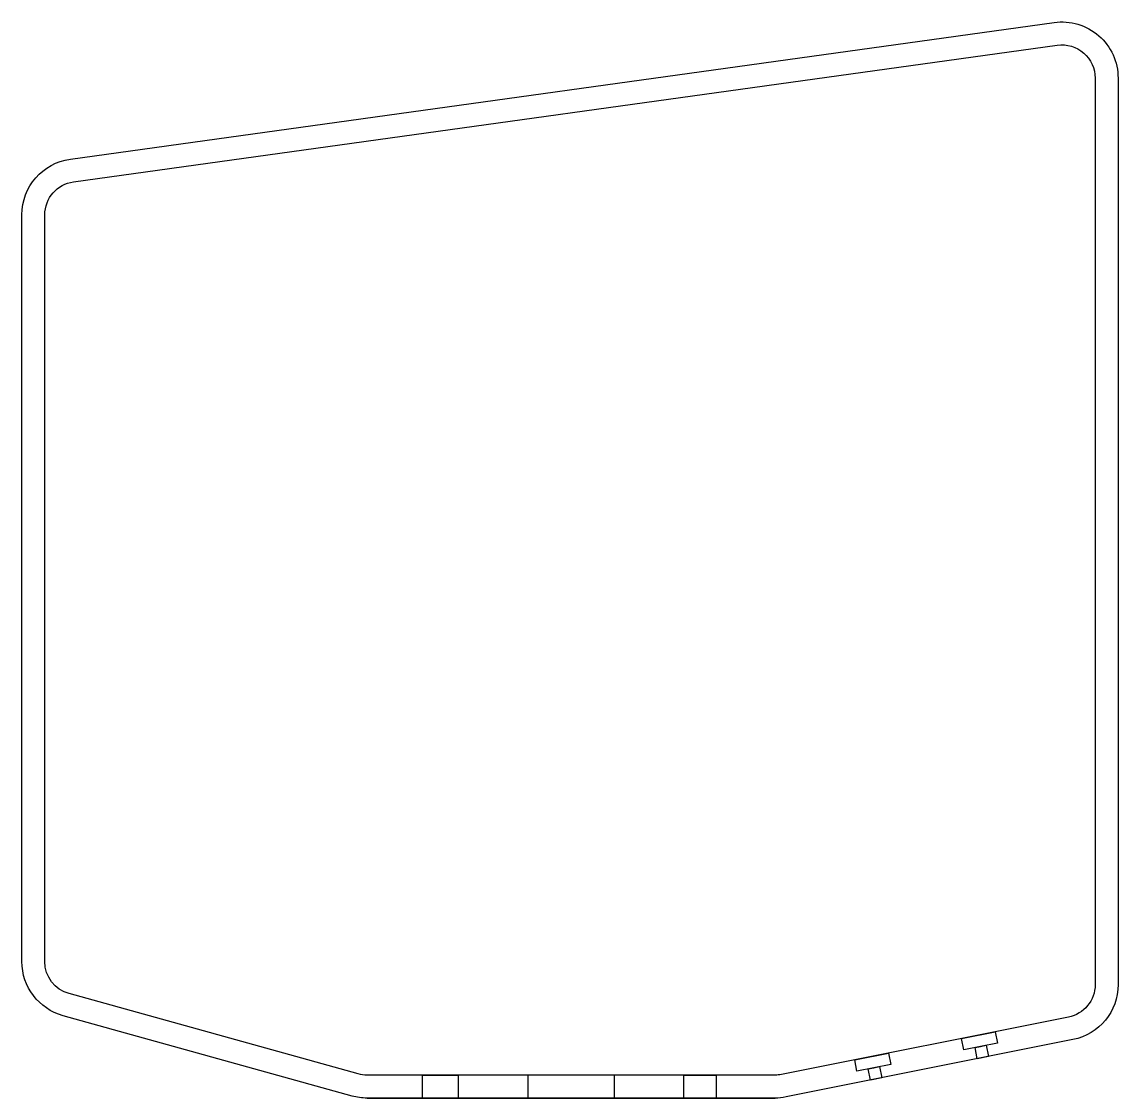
# Model space of a CAD drawing. Header units: millimetres. Extents: x -32.5 to 63.1, y -9.7 to 84.2.
import ezdxf

# ---------------------------------------------------------------- set-up
doc = ezdxf.new("R2010")
doc.units = ezdxf.units.MM

msp = doc.modelspace()

# ---------------------------------------------------------------- linework, layer by layer
for p, q in [((11.629, -9.678), (11.629, -7.678)), ((19.129, -7.678), (19.129, -9.678))]:
    msp.add_line(p, q)
for points in [[(-32.513, 2.222), (-32.513, 67.355, -0.374346), (-28.287, 72.209), (57.513, 84.125, -0.455237), (63.087, 79.272), (63.087, 0.222, -0.357548), (59.147, -4.583), (34.13, -9.583, -0.049356), (33.17, -9.678), (-2.413, -9.678), (33.17, -9.678), (-2.413, -9.678, -0.067841), (-3.724, -9.499), (-28.924, -2.499, -0.336906)], [(58.755, -2.622), (33.739, -7.622, -0.049356), (33.17, -7.678), (-2.413, -7.678, -0.067841), (-3.189, -7.572), (-28.389, -0.572, -0.336906), (-30.513, 2.222), (-30.513, 67.355, -0.374346), (-28.012, 70.228), (57.788, 82.144, -0.455237), (61.087, 79.272), (61.087, 0.222, -0.357548)]]:
    msp.add_lwpolyline(points, format="xyb", close=True)
for points in [[(49.436, -4.485), (52.378, -3.897), (52.574, -4.877), (51.103, -5.171), (49.632, -5.465)], [(50.808, -6.25), (50.612, -5.269), (51.103, -5.171), (51.593, -5.073), (51.789, -6.054)], [(40.116, -6.347), (43.058, -5.759), (43.254, -6.74), (41.783, -7.034), (40.312, -7.328)], [(42.273, -6.936), (42.469, -7.917), (41.489, -8.113), (41.293, -7.132), (41.783, -7.034)], [(2.429, -7.678), (5.529, -7.678), (5.529, -9.678), (2.429, -9.678)], [(25.229, -7.678), (28.029, -7.678), (28.029, -9.678), (25.229, -9.678)]]:
    msp.add_lwpolyline(points, close=True)

doc.saveas('drawing.dxf')
